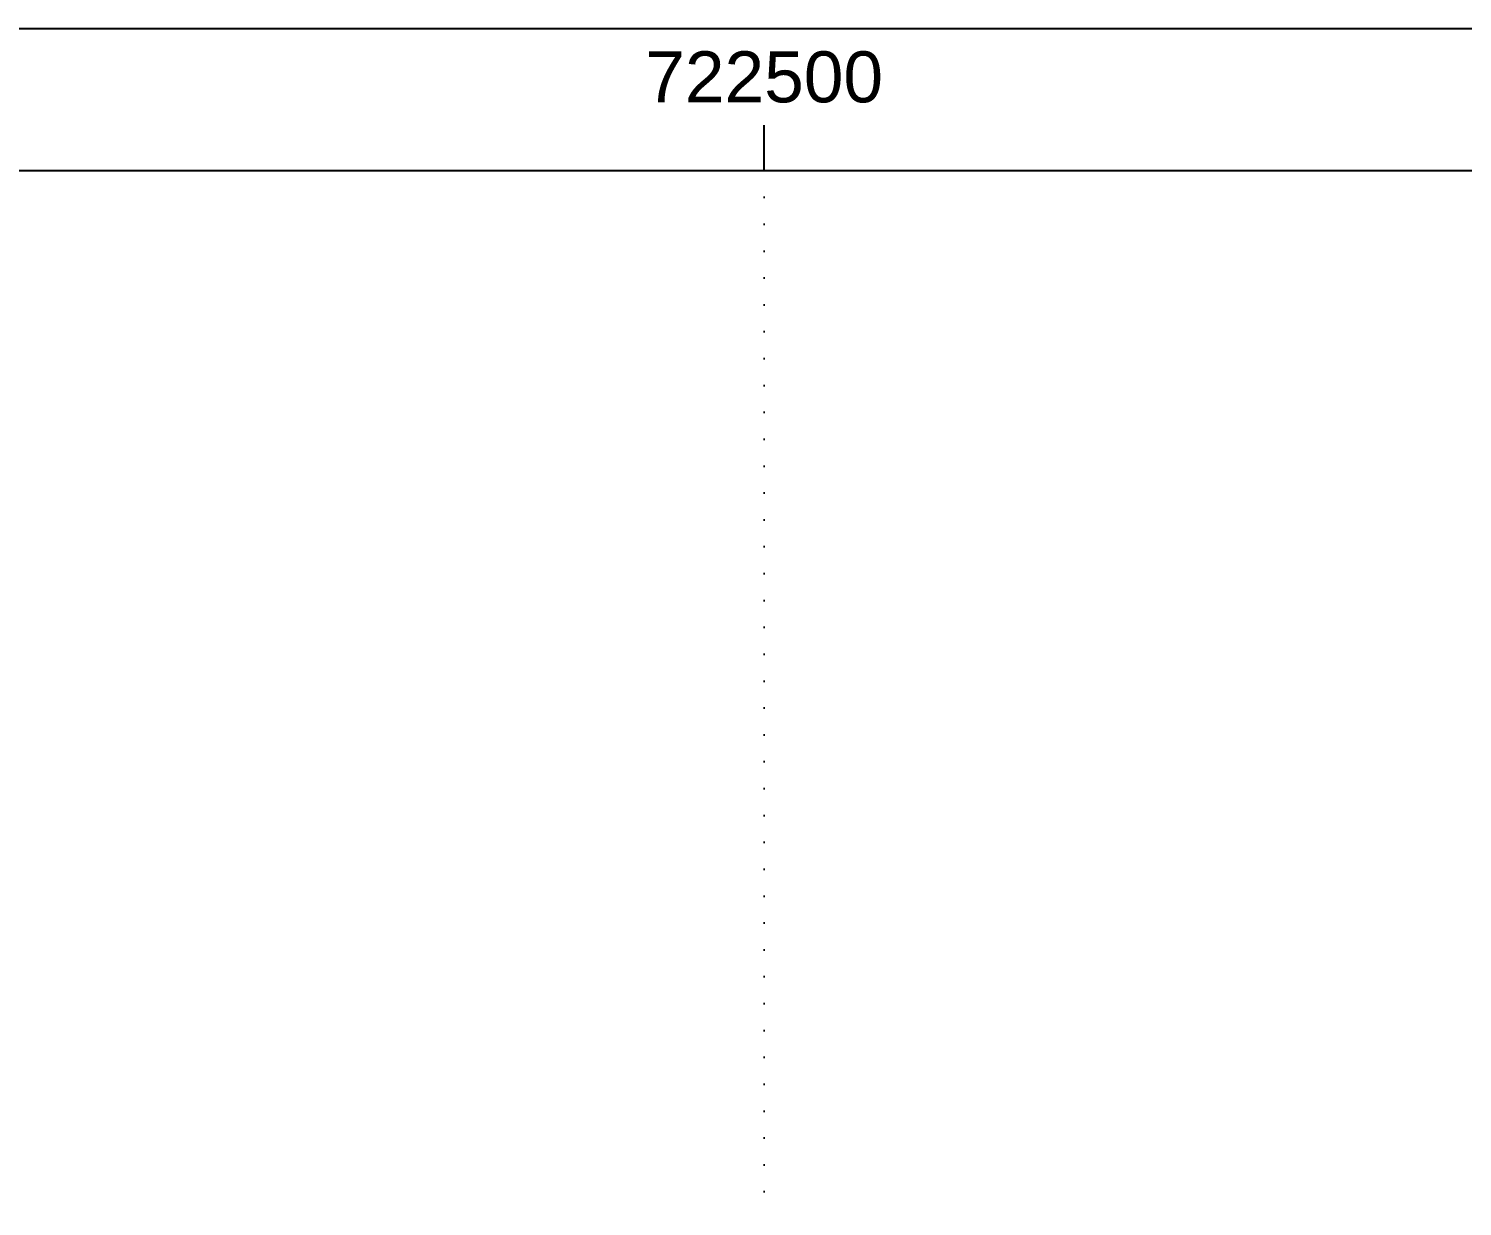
# Model space of a CAD drawing. Extents: x 718366 to 727913, y 5823944 to 5832589.
# Drawn here: x 721592 to 723362, y 5831135 to 5832589 of the extents above; entities that cross this region are included whole.
import ezdxf
from ezdxf.enums import TextEntityAlignment as Align

# ---------------------------------------------------------------- set-up
doc = ezdxf.new("R2010")
doc.units = 0
doc.linetypes.add('DGN Style 1', pattern=[3.313591, 0.005513, -3.308078])
doc.layers.add('0-R3D Malla 35000', color=4, linetype='Continuous')
doc.layers.add('0-R3D Maquetación', color=6, linetype='Continuous', plot=False)
doc.styles.add('ARIAL', font='arial.ttf')

# ---------------------------------------------------------------- blocks, each defined once
blk = doc.blocks.new('0-R3D Marco')
at = {"layer": '0-R3D Maquetación'}
blk.add_lwpolyline([(272.7618, 0), (272.7618, 247), (0, 247), (0, 0)], close=True, dxfattribs=at)
blk.add_lwpolyline([(5, 0), (5, 242), (272.7618, 242)], dxfattribs=at)
blk = doc.blocks.new('R3D_MARCA X')
for points in [[(0, 0), (0, 20)], [(-40, 0), (40, 0)]]:
    blk.add_lwpolyline(points)
blk.add_point((0, 0))
at = {"style": 'ARIAL'}
blk.add_attdef('X', text='', height=20, dxfattribs=at).set_placement((0, 30), align=Align.CENTER)

msp = doc.modelspace()

# ---------------------------------------------------------------- linework, layer by layer
at = {"layer": '0-R3D Malla 35000', "linetype": 'DGN Style 1', "ltscale": 10}
msp.add_line((722500, 5832414.5), (722500, 5823944.5), dxfattribs=at)

# ---------------------------------------------------------------- block references
at = {"layer": '0-R3D Malla 35000'}
ref = msp.add_blockref('R3D_MARCA X', (722500, 5832414.5), dxfattribs=dict(at, xscale=2.8, yscale=2.8, zscale=2.8))
ref.add_attrib('X', '722500', dxfattribs={"layer": '0', "height": 63, "style": 'ARIAL'}).set_placement((722500, 5832498.5), align=Align.CENTER)
at = {"layer": '0-R3D Maquetación', "xscale": 35, "yscale": 35, "zscale": 35}
msp.add_blockref('0-R3D Marco', (718366.5, 5823944.5), dxfattribs=at)

doc.saveas('drawing.dxf')
